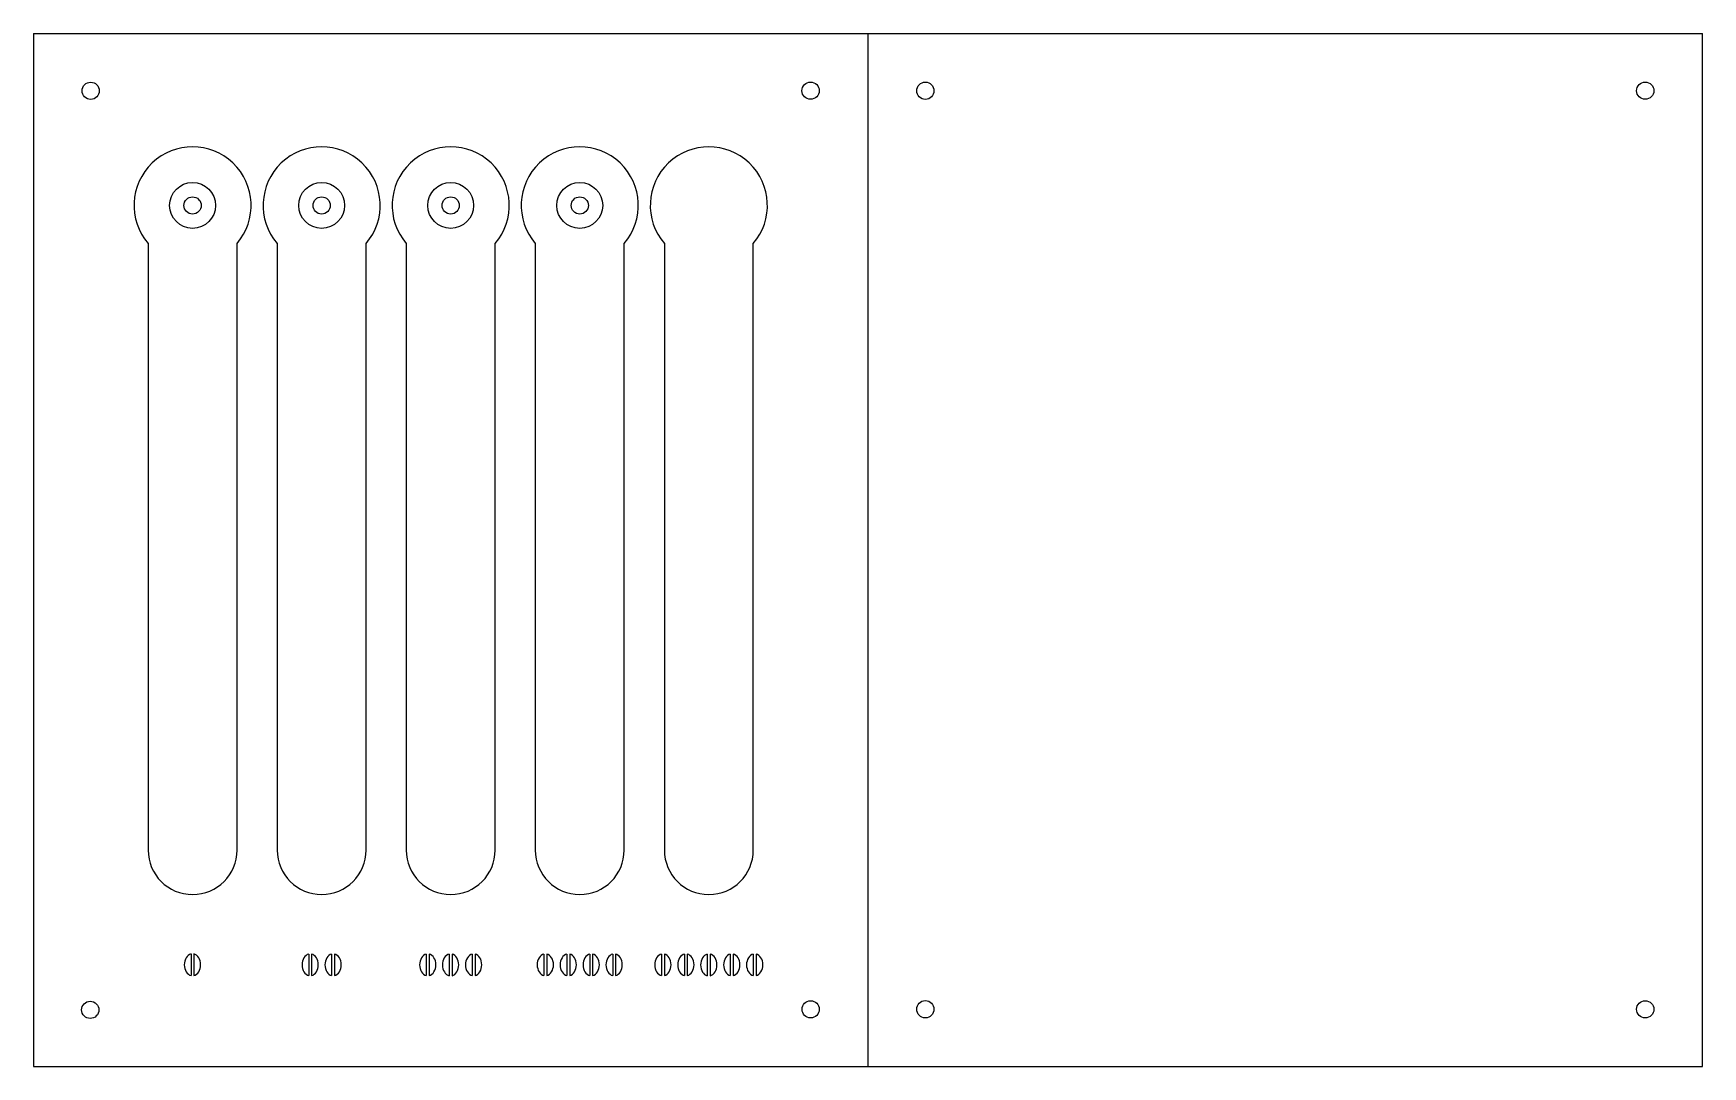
# Model space of a CAD drawing. Header units: millimetres. Extents: x 362 to 944, y 393 to 753.
import ezdxf

# ---------------------------------------------------------------- set-up
doc = ezdxf.new("R2010")
doc.units = ezdxf.units.MM
doc.layers.add('CUT', color=1, linetype='Continuous')

msp = doc.modelspace()

# ---------------------------------------------------------------- linework, layer by layer
at = {"layer": 'CUT'}
for p, q in [((361.72, 752.9), (361.72, 392.61)), ((652.72, 392.61), (652.72, 752.9)), ((943.72, 392.61), (943.72, 752.9)), ((401.72, 679.61), (401.72, 468.11)), ((432.72, 468.11), (432.72, 679.61)), ((446.72, 679.61), (446.72, 468.11)), ((477.72, 468.11), (477.72, 679.61)), ((491.72, 679.61), (491.72, 468.11)), ((522.72, 468.11), (522.72, 679.61)), ((536.72, 679.61), (536.72, 468.11)), ((567.72, 468.11), (567.72, 679.61)), ((581.72, 679.61), (581.72, 468.11)), ((612.72, 468.11), (612.72, 679.61)), ((416.64, 453.09), (416.64, 453.09)), ((416.68, 431.87), (416.68, 424.36)), ((417.68, 431.88), (417.68, 424.36)), ((457.72, 431.86), (457.72, 424.34)), ((458.72, 431.86), (458.72, 424.34)), ((465.71, 431.86), (465.71, 424.34)), ((466.71, 431.86), (466.71, 424.34)), ((498.71, 431.86), (498.71, 424.34)), ((499.71, 431.86), (499.71, 424.35)), ((506.68, 431.82), (506.68, 424.31)), ((507.68, 431.83), (507.68, 424.31)), ((514.71, 431.86), (514.71, 424.34)), ((515.71, 431.86), (515.71, 424.35)), ((539.71, 431.86), (539.71, 424.34)), ((540.71, 431.86), (540.71, 424.35)), ((547.71, 431.86), (547.71, 424.34)), ((548.71, 431.86), (548.71, 424.35)), ((555.71, 431.86), (555.71, 424.34)), ((556.71, 431.86), (556.71, 424.35)), ((563.71, 431.86), (563.71, 424.34)), ((564.71, 431.86), (564.71, 424.35)), ((580.71, 431.86), (580.71, 424.34)), ((581.71, 431.86), (581.71, 424.35)), ((588.71, 431.86), (588.71, 424.34)), ((589.71, 431.86), (589.71, 424.35)), ((596.69, 431.82), (596.69, 424.3)), ((597.69, 431.82), (597.69, 424.31)), ((604.71, 431.86), (604.71, 424.34)), ((605.71, 431.86), (605.71, 424.35)), ((612.71, 431.86), (612.71, 424.34)), ((613.71, 431.86), (613.71, 424.35))]:
    msp.add_line(p, q, dxfattribs=at)
at = {"layer": 'CUT', "linetype": 'Continuous'}
for p, q in [((361.72, 752.9), (943.72, 752.9)), ((361.72, 392.61), (943.72, 392.61))]:
    msp.add_line(p, q, dxfattribs=at)
at = {"layer": 'CUT', "color": 3}
msp.add_line((417.22, 452.61), (417.22, 452.61), dxfattribs=at)
at = {"layer": 'CUT'}
for centre, radius in [((381.7, 732.88), 3), ((632.7, 732.9), 3), ((672.72, 732.89), 3), ((923.71, 732.9), 3), ((417.22, 692.9), 8), ((462.22, 692.9), 8), ((507.22, 692.9), 8), ((552.22, 692.9), 8), ((417.22, 692.9), 3), ((462.22, 692.9), 3), ((507.22, 692.9), 3), ((552.22, 692.9), 3), ((381.54, 412.39), 3), ((632.71, 412.6), 3), ((672.71, 412.61), 3), ((923.71, 412.6), 3)]:
    msp.add_circle(centre, radius, dxfattribs=at)
for centre, radius, start, end in [((417.22, 692.9), 20.42, 319.38637, 220.61363), ((462.22, 692.9), 20.42, 319.38637, 220.61363), ((507.22, 692.9), 20.42, 319.38637, 220.61363), ((552.22, 692.9), 20.42, 319.38637, 220.61363), ((597.22, 692.9), 20.42, 319.38637, 220.61363), ((417.22, 468.11), 15.5, 180, 270), ((417.22, 468.11), 15.5, 270, 0), ((462.22, 468.11), 15.5, 180, 270), ((462.22, 468.11), 15.5, 270, 0), ((507.22, 468.11), 15.5, 180, 270), ((507.22, 468.11), 15.5, 270, 0), ((552.22, 468.11), 15.5, 180, 270), ((552.22, 468.11), 15.5, 270, 0), ((597.22, 468.11), 15.5, 180, 270), ((597.22, 468.11), 15.5, 270, 0)]:
    msp.add_arc(centre, radius, start, end, dxfattribs=at)
for centre, start_param, end_param in [((417.18, 428.12), 3.326256, 6.114328), ((417.18, 428.12), 6.467849, 9.255921), ((458.22, 428.1), 3.326256, 6.114328), ((458.22, 428.1), 6.467849, 9.255921), ((466.21, 428.1), 3.326256, 6.114328), ((466.21, 428.1), 6.467849, 9.255921), ((499.21, 428.1), 3.326256, 6.114328), ((499.21, 428.1), 6.467849, 9.255921), ((507.18, 428.07), 3.326256, 6.114328), ((507.18, 428.07), 6.467849, 9.255921), ((515.21, 428.1), 3.326256, 6.114328), ((515.21, 428.1), 6.467849, 9.255921), ((540.21, 428.1), 3.326256, 6.114328), ((540.21, 428.1), 6.467849, 9.255921), ((548.21, 428.1), 3.326256, 6.114328), ((548.21, 428.1), 6.467849, 9.255921), ((556.21, 428.1), 3.326256, 6.114328), ((556.21, 428.1), 6.467849, 9.255921), ((564.21, 428.1), 3.326256, 6.114328), ((564.21, 428.1), 6.467849, 9.255921), ((581.21, 428.1), 3.326256, 6.114328), ((581.21, 428.1), 6.467849, 9.255921), ((589.21, 428.1), 3.326256, 6.114328), ((589.21, 428.1), 6.467849, 9.255921), ((597.19, 428.06), 3.326256, 6.114328), ((597.19, 428.06), 6.467849, 9.255921), ((605.21, 428.1), 3.326256, 6.114328), ((605.21, 428.1), 6.467849, 9.255921), ((613.21, 428.1), 3.326256, 6.114328), ((613.21, 428.1), 6.467849, 9.255921)]:
    msp.add_ellipse(centre, major_axis=(-0.02, -3.82), ratio=0.744772, start_param=start_param, end_param=end_param, dxfattribs=at)

doc.saveas('drawing.dxf')
